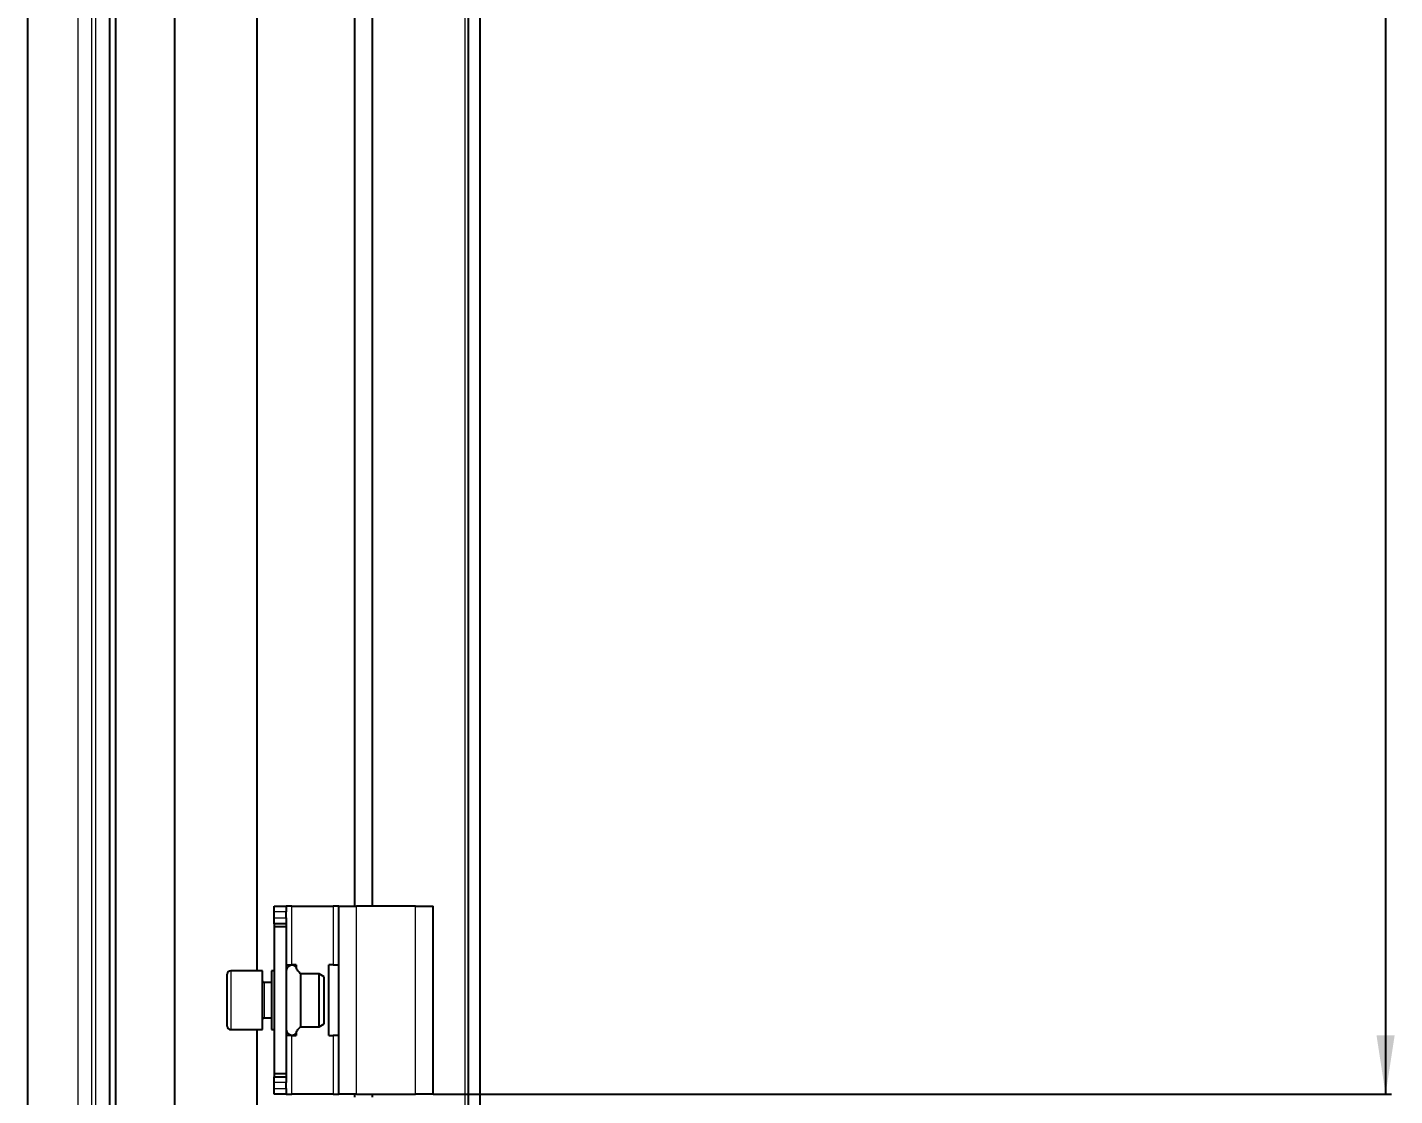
# Model space of a CAD drawing. Header units: millimetres. Extents: x -939 to 1948, y -1269 to 974.
# Drawn here: x 1715.5 to 1948.1, y -843 to -661.4 of the extents above; entities that cross this region are included whole.
import ezdxf

# ---------------------------------------------------------------- set-up
doc = ezdxf.new("R2010")
doc.units = ezdxf.units.MM
doc.layers.add('FORMAT', color=7, linetype='Continuous')
doc.styles.add('SLDTEXTSTYLE0', font='TXT', dxfattribs={"width": 0.75})
doc.dimstyles.new('SLDDIMSTYLE0', dxfattribs={"dimtxt": 20, "dimasz": 10, "dimexe": 0, "dimexo": 0.0625, "dimgap": 5, "dimtad": 2, "dimdec": 1, "dimrnd": 1e-09, "dimzin": 12, "dimdsep": 46, "dimtxsty": 'SLDTEXTSTYLE0', "dimsah": 1, "dimcen": 0.09, "dimadec": 0, "dimazin": 3, "dimtfac": 1, "dimtofl": 0, "dimtmove": 0, "dimatfit": 3, "dimfxl": 0, "dimfrac": 2, "dimtolj": 1, "dimtzin": 12, "dimarcsym": 0})

# ---------------------------------------------------------------- blocks, each defined once
blk = doc.blocks.new('_D_8')
at = {"layer": 'FORMAT'}
for p, q in [((1784.52, 689.24), (1947.51, 689.24)), ((1946.51, 689.24), (1946.51, -842.76)), ((1784.52, -842.76), (1947.51, -842.76))]:
    blk.add_line(p, q, dxfattribs=at)
for points in [[(1946.51, 689.24), (1944.97, 679.24), (1948.05, 679.24)], [(1946.51, -842.76), (1948.05, -832.76), (1944.97, -832.76)]]:
    blk.add_solid(points, dxfattribs=at)
at = {"layer": 'FORMAT', "insert": (1920.73, -106.31), "char_height": 20, "attachment_point": 1, "rotation": 90, "style": 'SLDTEXTSTYLE0'}
blk.add_mtext('1532', dxfattribs=at)

msp = doc.modelspace()

# ---------------------------------------------------------------- linework, layer by layer
at = {"color": 7, "linetype": 'Continuous', "lineweight": 25}
for p, q in [((1790.51, -954.26), (1790.51, 800.74)), ((1792.51, -954.26), (1792.51, 800.74)), ((1740.51, 767.74), (1740.51, -921.26)), ((1730.51, 738.24), (1730.51, -891.76)), ((1715.51, 723.24), (1715.51, -876.76)), ((1754.51, -401.93), (1754.51, -821.76)), ((1771.21, -810.76), (1771.21, -402.26)), ((1774.21, -810.76), (1774.21, -402.26)), ((1757.51, -810.76), (1759.51, -810.76)), ((1757.51, -811.76), (1757.51, -810.76)), ((1759.51, -810.76), (1759.51, -811.76)), ((1760.51, -810.76), (1759.51, -810.76)), ((1760.51, -810.76), (1767.51, -810.76)), ((1768.51, -810.76), (1767.51, -810.76)), ((1768.51, -810.76), (1771.51, -810.76)), ((1768.51, -842.76), (1768.51, -810.76)), ((1781.51, -810.76), (1771.51, -810.76)), ((1781.51, -810.76), (1784.51, -810.76)), ((1784.51, -842.76), (1784.51, -810.76)), ((1757.51, -812.76), (1757.51, -811.76)), ((1757.51, -813.76), (1757.51, -812.76)), ((1759.51, -813.76), (1757.51, -813.76)), ((1757.51, -813.76), (1757.51, -814.26)), ((1759.51, -812.76), (1759.51, -811.76)), ((1759.51, -812.76), (1759.51, -813.76)), ((1759.51, -813.76), (1759.51, -814.26)), ((1759.51, -814.26), (1757.51, -814.26)), ((1757.51, -814.26), (1757.51, -839.26)), ((1759.51, -814.26), (1759.51, -839.26)), ((1759.51, -820.76), (1760.51, -820.76)), ((1761.21, -820.76), (1760.51, -820.76)), ((1761.21, -820.76), (1761.21, -821.21)), ((1766.81, -832.76), (1766.81, -820.76)), ((1767.51, -820.76), (1766.81, -820.76)), ((1767.51, -820.76), (1768.51, -820.76)), ((1749.51, -829.01), (1749.51, -822.36)), ((1755.51, -821.76), (1750.11, -821.76)), ((1755.51, -829.31), (1755.51, -821.76)), ((1757.51, -821.76), (1757.01, -821.76)), ((1757.01, -821.76), (1757.01, -822.97)), ((1757.01, -822.97), (1757.01, -831.76)), ((1765.14, -822.26), (1762.01, -822.26)), ((1762.01, -831.26), (1762.01, -822.26)), ((1766.01, -822.76), (1765.14, -822.26)), ((1765.14, -831.26), (1765.14, -822.26)), ((1766.01, -830.76), (1766.01, -822.76)), ((1757.01, -823.76), (1755.76, -823.76)), ((1749.51, -831.16), (1749.51, -829.01)), ((1755.51, -831.76), (1755.51, -829.31)), ((1755.76, -829.76), (1757.01, -829.76)), ((1750.11, -831.76), (1755.51, -831.76)), ((1754.51, -831.76), (1754.51, -851.58)), ((1757.01, -831.76), (1757.51, -831.76)), ((1761.21, -832.31), (1761.21, -832.76)), ((1762.01, -831.26), (1765.14, -831.26)), ((1765.14, -831.26), (1766.01, -830.76)), ((1760.51, -832.76), (1759.51, -832.76)), ((1760.51, -832.76), (1761.21, -832.76)), ((1766.81, -832.76), (1767.51, -832.76)), ((1768.51, -832.76), (1767.51, -832.76)), ((1759.51, -839.26), (1757.51, -839.26)), ((1757.51, -839.26), (1757.51, -839.76)), ((1759.51, -839.26), (1759.51, -839.76)), ((1757.51, -839.76), (1759.51, -839.76)), ((1757.51, -840.76), (1757.51, -839.76)), ((1757.51, -841.76), (1757.51, -840.76)), ((1757.51, -842.76), (1757.51, -841.76)), ((1759.51, -839.76), (1759.51, -840.76)), ((1759.51, -841.76), (1759.51, -840.76)), ((1759.51, -841.76), (1759.51, -842.76)), ((1759.51, -842.76), (1757.51, -842.76)), ((1759.51, -842.76), (1760.51, -842.76)), ((1767.51, -842.76), (1760.51, -842.76)), ((1767.51, -842.76), (1768.51, -842.76)), ((1771.51, -842.76), (1768.51, -842.76)), ((1771.21, -843.22), (1771.21, -842.76)), ((1771.51, -842.76), (1781.51, -842.76)), ((1774.21, -843.22), (1774.21, -842.76)), ((1784.51, -842.76), (1781.51, -842.76))]:
    msp.add_line(p, q, dxfattribs=at)
at = {"color": 8, "linetype": 'Continuous', "lineweight": 18}
for p, q in [((1789.91, 798.14), (1789.91, -951.66)), ((1729.51, 737.24), (1729.51, -890.76)), ((1729.41, 737.14), (1729.41, -890.66)), ((1726.41, 734.14), (1726.41, -887.66)), ((1727.1, 734.84), (1727.1, -888.35)), ((1724.1, 731.84), (1724.1, -885.35)), ((1760.51, -820.76), (1760.51, -810.76)), ((1767.51, -810.76), (1767.51, -820.76)), ((1771.51, -842.76), (1771.51, -810.76)), ((1781.51, -842.76), (1781.51, -810.76)), ((1759.51, -811.76), (1757.51, -811.76)), ((1757.51, -812.76), (1759.51, -812.76)), ((1750.11, -821.76), (1750.11, -829.31)), ((1755.76, -823.76), (1755.76, -829.76)), ((1750.11, -829.31), (1750.11, -831.76)), ((1760.51, -842.76), (1760.51, -832.76)), ((1767.51, -832.76), (1767.51, -842.76)), ((1759.51, -840.76), (1757.51, -840.76)), ((1757.51, -841.76), (1759.51, -841.76))]:
    msp.add_line(p, q, dxfattribs=at)
at = {"color": 7, "linetype": 'Continuous', "lineweight": 25}
for centre, radius, start, end in [((1750.11, -822.36), 0.6, 90, 180), ((1755.76, -823.51), 0.25, 180, 270), ((1755.76, -830.01), 0.25, 90, 180), ((1750.11, -831.16), 0.6, 180, 270)]:
    msp.add_arc(centre, radius, start, end, dxfattribs=at)
for points, knots in [([(1762.01, -822.26), (1761.83, -822.1), (1761.48, -821.8), (1761.29, -821.23), (1760.93, -820.92), (1760.59, -820.79), (1760.23, -820.83), (1759.88, -821.02), (1759.63, -821.38), (1759.55, -821.67), (1759.51, -821.82)], [0, 0, 0, 0, 0.185676, 0.371025, 0.466937, 0.562172, 0.656347, 0.751553, 0.873842, 1, 1, 1, 1]), ([(1759.51, -831.69), (1759.55, -831.84), (1759.63, -832.13), (1759.88, -832.49), (1760.23, -832.68), (1760.59, -832.72), (1760.93, -832.59), (1761.29, -832.28), (1761.48, -831.72), (1761.83, -831.41), (1762.01, -831.26)], [0, 0, 0, 0, 0.1261582, 0.2484472, 0.3436534, 0.4378284, 0.5330628, 0.6289748, 0.8143244, 1, 1, 1, 1])]:
    msp.add_open_spline(points, degree=3, knots=knots, dxfattribs=at)

# ---------------------------------------------------------------- dimensions: what is measured, and where the dimension line sits
at = {"layer": 'FORMAT'}
dim = msp.add_linear_dim(base=(1946.51, -842.76), p1=(1784.51, 689.24), p2=(1784.51, -842.76), angle=90, dimstyle='SLDDIMSTYLE0', dxfattribs=at)
dim.commit()
dim.dimension.update_dxf_attribs({"geometry": '_D_8', "text_midpoint": (1946.51, -76.76), "dimtype": 160})

doc.saveas('drawing.dxf')
